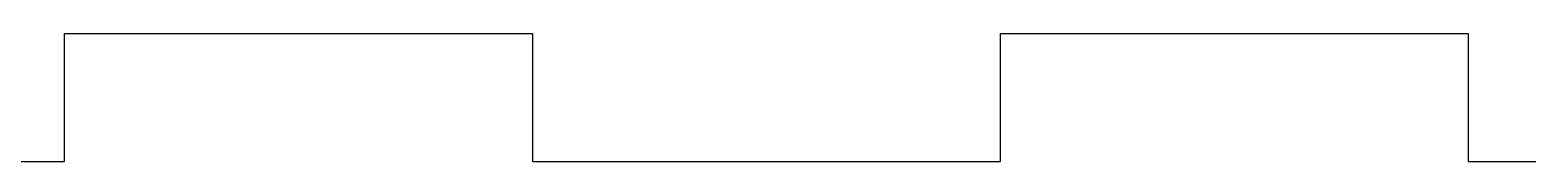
# Model space of a CAD drawing. Extents: x -49 to 228, y 26 to 250.
# Drawn here: x -13.24 to 21.95, y 158.64 to 161.64 of the extents above; entities that cross this region are included whole.
import ezdxf

# ---------------------------------------------------------------- set-up
doc = ezdxf.new("R2010")
doc.units = 0
doc.layers.add('Ebene_1', color=7, linetype='CONTINUOUS')

msp = doc.modelspace()

# ---------------------------------------------------------------- linework, layer by layer
at = {"layer": 'Ebene_1', "color": 1}
for p, q in [((-12.431874, 161.640008), (-1.431875, 161.640008)), ((-12.431874, 158.6399), (-12.431874, 161.640008)), ((-1.431875, 161.640008), (-1.431875, 158.6399)), ((9.568124, 161.640008), (20.568118, 161.640008)), ((9.568124, 158.6399), (9.568124, 161.640008)), ((20.568118, 161.640008), (20.568118, 158.6399)), ((-23.431873, 158.6399), (-12.431874, 158.6399)), ((-1.431875, 158.6399), (9.568124, 158.6399)), ((20.568118, 158.6399), (31.568117, 158.6399))]:
    msp.add_line(p, q, dxfattribs=at)

doc.saveas('drawing.dxf')
